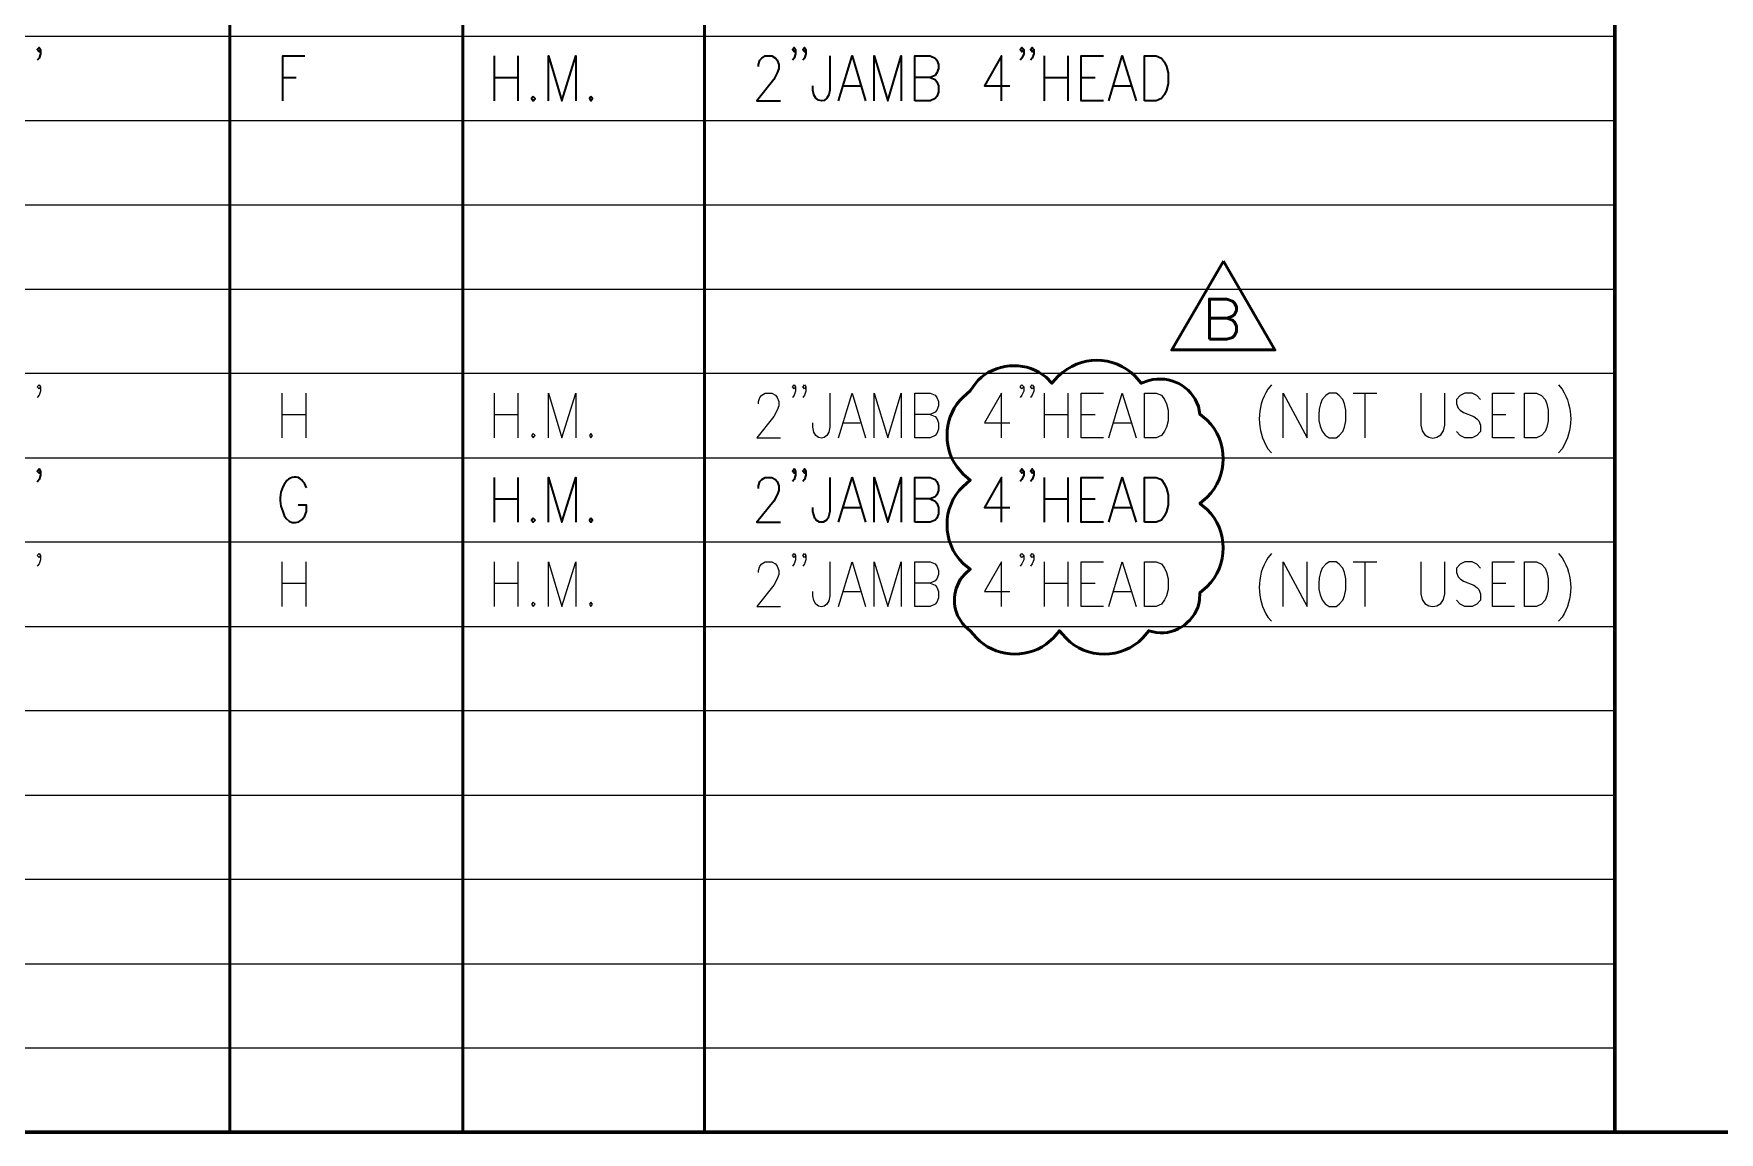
# Model space of a CAD drawing. Header units: inches. Extents: x 5 to 516, y -193 to 129.
# Drawn here: x 245.78 to 259.95, y -99.07 to -89.84 of the extents above; entities that cross this region are included whole.
import ezdxf

# ---------------------------------------------------------------- set-up
doc = ezdxf.new("R2010")
doc.units = ezdxf.units.IN
doc.header["$MEASUREMENT"] = 0
doc.layers.add('PDF3_Geometry', color=7, linetype='Continuous')

msp = doc.modelspace()

# ---------------------------------------------------------------- linework, layer by layer
at = {"layer": 'PDF3_Geometry', "lineweight": 60}
for points in [[(259.0686857, -77.8671928), (259.0686857, -99.0725)], [(282.7805003, -99.0724983), (233.3803336, -99.0724983)]]:
    msp.add_lwpolyline(points, dxfattribs=at)
at = {"layer": 'PDF3_Geometry', "lineweight": 50}
for points in [[(249.3893068, -79.2404364), (249.3893068, -99.0724983)], [(247.4327672, -79.9470596), (247.4327672, -99.0725)], [(251.4191788, -79.9470596), (251.4191788, -99.0725)], [(255.6622404, -92.409592), (255.6622404, -92.0729469), (255.8088977, -92.0729469), (255.8555613, -92.0896125), (255.8722269, -92.1062781), (255.8888925, -92.1362762), (255.8888925, -92.1696074), (255.8722269, -92.2029386), (255.8555613, -92.216271), (255.8088977, -92.2329366), (255.6622404, -92.2329366)], [(255.8088951, -92.2329371), (255.8555588, -92.2496026), (255.8722244, -92.2662682), (255.88889, -92.2995994), (255.88889, -92.3462631), (255.8722244, -92.3795943), (255.8555588, -92.3962599), (255.8088951, -92.4095924), (255.6622378, -92.4095924)], [(254.3923188, -92.7195741), (254.3389889, -92.7795704), (254.2889921, -92.7295735), (254.228996, -92.686243)], [(255.1522701, -92.7562384), (255.0889408, -92.7795704), (255.038944, -92.7195741)], [(253.6956968, -92.7829034), (253.6523663, -92.8428996), (253.5923701, -92.8962295)], [(255.6422387, -93.0895504), (255.5822425, -93.0395537), (255.5689101, -92.9762242)], [(253.5390402, -93.4795254), (253.5923701, -93.5428546), (253.6523663, -93.5928515), (253.5923701, -93.6461814)], [(255.6422387, -93.8395023), (255.5822425, -93.7895055), (255.6422387, -93.7361757)], [(253.5923701, -94.2928066), (253.6523663, -94.3428034), (253.6057026, -94.3828008), (253.5690383, -94.4294645)], [(255.5789094, -94.6027867), (255.5822425, -94.5394575), (255.6422387, -94.4861276)], [(253.6057026, -94.8194395), (253.6523663, -94.8594369), (253.7056962, -94.9194331)], [(254.2889921, -94.972763), (254.3523214, -94.9194331), (254.4023182, -94.8594369), (254.4556481, -94.9194331)], [(255.1022733, -94.9194331), (255.1522701, -94.8594369), (255.2155994, -94.8727694)]]:
    msp.add_lwpolyline(points, dxfattribs=at)
at = {"layer": 'PDF3_Geometry', "lineweight": 15}
for points in [[(233.3803302, -89.8630905), (259.068684, -89.8630905)], [(233.3803302, -90.5730432), (259.068684, -90.5730432)], [(233.3803302, -91.2796663), (259.068684, -91.2796663)], [(233.3803302, -91.989619), (259.068684, -91.989619)], [(233.3803302, -92.6962422), (259.068684, -92.6962422)], [(245.8428694, -92.809567), (245.8295369, -92.8262326), (245.8128713, -92.809567), (245.8295369, -92.7929014), (245.8428694, -92.809567), (245.8428694, -92.8462313), (245.8295369, -92.8795625), (245.8128713, -92.8995612)], [(247.8694051, -92.8628982), (247.8694051, -93.2395407)], [(248.0693909, -92.8628982), (248.0693909, -93.2395407)], [(249.6526227, -92.8628982), (249.6526227, -93.2395407)], [(249.8526119, -92.8628982), (249.8526119, -93.2395407)], [(250.1092619, -93.2395389), (250.1092619, -92.8628964), (250.2225879, -93.2395389), (250.3392471, -92.8628964), (250.3392471, -93.2395389)], [(251.8724816, -92.9528921), (251.8724816, -92.9328934), (251.8858141, -92.8995622), (251.9024797, -92.8795635), (251.9291446, -92.8628979), (251.9858077, -92.8628979), (252.0158058, -92.8795635), (252.0291382, -92.8995622), (252.0458038, -92.9328934), (252.0458038, -92.9695577), (252.0291382, -93.006222), (252.0024733, -93.0595519), (251.8591491, -93.2395404), (252.0591363, -93.2395404)], [(252.1857957, -92.809567), (252.1724632, -92.8262326), (252.1591307, -92.809567), (252.1724632, -92.7929014), (252.1857957, -92.809567), (252.1857957, -92.8462313), (252.1724632, -92.8795625), (252.1591307, -92.8995612)], [(252.2724566, -92.809567), (252.2591242, -92.8262326), (252.2457917, -92.809567), (252.2591242, -92.7929014), (252.2724566, -92.809567), (252.2724566, -92.8462313), (252.2591242, -92.8795625), (252.2457917, -92.8995612)], [(252.4724425, -92.8628982), (252.4724425, -93.1495464)], [(252.5457715, -93.2395389), (252.6590976, -92.8628964), (252.7724236, -93.2395389)], [(252.8457536, -93.2395389), (252.8457536, -92.8628964), (252.9590797, -93.2395389), (253.0724058, -92.8628964), (253.0724058, -93.2395389)], [(253.1857316, -93.2395389), (253.1857316, -92.8628964), (253.3157232, -92.8628964), (253.3590538, -92.879562), (253.3723863, -92.8995607), (253.3857187, -92.9328919), (253.3857187, -92.9695562), (253.3723863, -93.0062205), (253.3590538, -93.0228861), (253.3157232, -93.0428849), (253.1857316, -93.0428849)], [(253.9156822, -93.2395407), (253.9156822, -92.8628982), (253.772358, -93.1128821), (253.9856777, -93.1128821)], [(254.1023395, -92.809567), (254.0856739, -92.8262326), (254.0723414, -92.809567), (254.0856739, -92.7929014), (254.1023395, -92.809567), (254.1023395, -92.8462313), (254.0856739, -92.8795625), (254.0723414, -92.8995612)], [(254.1856675, -92.809567), (254.172335, -92.8262326), (254.1590025, -92.809567), (254.172335, -92.7929014), (254.1856675, -92.809567), (254.1856675, -92.8462313), (254.172335, -92.8795625), (254.1590025, -92.8995612)], [(254.2723284, -92.8628982), (254.2723284, -93.2395407)], [(254.4723143, -92.8628982), (254.4723143, -93.2395407)], [(254.7722972, -93.2395389), (254.5856425, -93.2395389), (254.5856425, -92.8628964), (254.7722972, -92.8628964)], [(254.8156252, -93.2395389), (254.9289512, -92.8628964), (255.0456104, -93.2395389)], [(256.1822063, -92.7929021), (256.1522082, -92.8295664)], [(256.2821992, -93.2395389), (256.2821992, -92.8628964), (256.4821863, -93.2395389), (256.4821863, -92.8628964)], [(256.6688423, -93.2395407), (256.7255053, -93.2395407), (256.7521703, -93.219542), (256.7821683, -93.1862108), (256.7955008, -93.1495464), (256.8088333, -93.0962165), (256.8088333, -93.0062223), (256.7955008, -92.9528924), (256.7821683, -92.9162281), (256.7521703, -92.8828969), (256.7255053, -92.8628982), (256.6688423, -92.8628982), (256.6388442, -92.8828969), (256.6088461, -92.9162281)], [(256.8688281, -92.8628982), (257.0688153, -92.8628982)], [(256.968821, -92.8628982), (256.968821, -93.2395407)], [(257.4387921, -92.8628982), (257.4387921, -93.1328808)], [(257.6387793, -93.1328808), (257.6387793, -92.8628982)], [(257.93876, -92.9162259), (257.9087619, -92.8828947), (257.8687645, -92.862896), (257.8087684, -92.862896), (257.7687709, -92.8828947), (257.7387728, -92.9162259), (257.7387728, -92.9528902), (257.7521053, -92.9895545), (257.7687709, -93.0062201), (257.7954359, -93.0262188), (257.882097, -93.05955), (257.9087619, -93.0795488), (257.9254275, -93.0962144), (257.93876, -93.1328787), (257.93876, -93.1862086), (257.9087619, -93.2195398), (257.8687645, -93.2395385), (257.8087684, -93.2395385), (257.7687709, -93.2195398), (257.7387728, -93.1862086)], [(258.2254076, -93.2395389), (258.0387529, -93.2395389), (258.0387529, -92.8628964), (258.2254076, -92.8628964)], [(258.595385, -92.7929021), (258.6253831, -92.8295664)], [(247.8694051, -93.0428861), (248.0693922, -93.0428861)], [(249.6526227, -93.0428861), (249.8526099, -93.0428861)], [(252.3291183, -93.1495464), (252.3291183, -93.1128821)], [(252.5857707, -93.1128821), (252.7290949, -93.1128821)], [(253.3157213, -93.0428861), (253.3590519, -93.0595517), (253.3723844, -93.0762173), (253.3857168, -93.1128816), (253.3857168, -93.1662115), (253.3723844, -93.2028758), (253.3590519, -93.2195414), (253.3157213, -93.2395401), (253.1857297, -93.2395401)], [(254.2723284, -93.0428861), (254.4723156, -93.0428861)], [(254.5856425, -93.0428861), (254.7023017, -93.0428861)], [(254.8589573, -93.1128821), (255.0022815, -93.1128821)], [(258.0387529, -93.0428861), (258.152079, -93.0428861)], [(233.3803302, -93.4061949), (259.068684, -93.4061949)], [(256.1522082, -93.3295344), (256.1822063, -93.3628656)], [(258.6253831, -93.3295344), (258.595385, -93.3628656)], [(233.3803302, -94.112818), (259.068684, -94.112818)], [(245.8428694, -94.2261429), (245.8295369, -94.2428085), (245.8128713, -94.2261429), (245.8295369, -94.2094773), (245.8428694, -94.2261429), (245.8428694, -94.2628072), (245.8295369, -94.2961384), (245.8128713, -94.3161371)], [(247.8694051, -94.279474), (247.8694051, -94.6561165)], [(248.0693909, -94.279474), (248.0693909, -94.6561165)], [(249.6526227, -94.279474), (249.6526227, -94.6561165)], [(249.8526119, -94.279474), (249.8526119, -94.6561165)], [(250.1092619, -94.6561148), (250.1092619, -94.2794722), (250.2225879, -94.6561148), (250.3392471, -94.2794722), (250.3392471, -94.6561148)], [(251.8724816, -94.369468), (251.8724816, -94.3528024), (251.8858141, -94.316138), (251.9024797, -94.2961393), (251.9291446, -94.2794737), (251.9858077, -94.2794737), (252.0158058, -94.2961393), (252.0291382, -94.316138), (252.0458038, -94.3528024), (252.0458038, -94.3861336), (252.0291382, -94.4227979), (252.0024733, -94.4761278), (251.8591491, -94.6561162), (252.0591363, -94.6561162)], [(252.1857957, -94.2261429), (252.1724632, -94.2428085), (252.1591307, -94.2261429), (252.1724632, -94.2094773), (252.1857957, -94.2261429), (252.1857957, -94.2628072), (252.1724632, -94.2961384), (252.1591307, -94.3161371)], [(252.2724566, -94.2261429), (252.2591242, -94.2428085), (252.2457917, -94.2261429), (252.2591242, -94.2094773), (252.2724566, -94.2261429), (252.2724566, -94.2628072), (252.2591242, -94.2961384), (252.2457917, -94.3161371)], [(252.4724425, -94.279474), (252.4724425, -94.5661223)], [(252.5457715, -94.6561148), (252.6590976, -94.2794722), (252.7724236, -94.6561148)], [(252.8457536, -94.6561148), (252.8457536, -94.2794722), (252.9590797, -94.6561148), (253.0724058, -94.2794722), (253.0724058, -94.6561148)], [(253.1857316, -94.6561148), (253.1857316, -94.2794722), (253.3157232, -94.2794722), (253.3590538, -94.2961378), (253.3723863, -94.3161366), (253.3857187, -94.3528009), (253.3857187, -94.3861321), (253.3723863, -94.4227964), (253.3590538, -94.439462), (253.3157232, -94.4594607), (253.1857316, -94.4594607)], [(253.9156822, -94.6561165), (253.9156822, -94.279474), (253.772358, -94.529458), (253.9856777, -94.529458)], [(254.1023395, -94.2261429), (254.0856739, -94.2428085), (254.0723414, -94.2261429), (254.0856739, -94.2094773), (254.1023395, -94.2261429), (254.1023395, -94.2628072), (254.0856739, -94.2961384), (254.0723414, -94.3161371)], [(254.1856675, -94.2261429), (254.172335, -94.2428085), (254.1590025, -94.2261429), (254.172335, -94.2094773), (254.1856675, -94.2261429), (254.1856675, -94.2628072), (254.172335, -94.2961384), (254.1590025, -94.3161371)], [(254.2723284, -94.279474), (254.2723284, -94.6561165)], [(254.4723143, -94.279474), (254.4723143, -94.6561165)], [(254.7722972, -94.6561148), (254.5856425, -94.6561148), (254.5856425, -94.2794722), (254.7722972, -94.2794722)], [(254.8156252, -94.6561148), (254.9289512, -94.2794722), (255.0456104, -94.6561148)], [(256.1822063, -94.2094779), (256.1522082, -94.2461423)], [(256.2821992, -94.6561148), (256.2821992, -94.2794722), (256.4821863, -94.6561148), (256.4821863, -94.2794722)], [(256.6688423, -94.6561165), (256.7255053, -94.6561165), (256.7521703, -94.6361178), (256.7821683, -94.6027866), (256.7955008, -94.5661223), (256.8088333, -94.5127924), (256.8088333, -94.4227981), (256.7955008, -94.3694682), (256.7821683, -94.3328039), (256.7521703, -94.2994727), (256.7255053, -94.279474), (256.6688423, -94.279474), (256.6388442, -94.2994727), (256.6088461, -94.3328039)], [(256.8688281, -94.279474), (257.0688153, -94.279474)], [(256.968821, -94.279474), (256.968821, -94.6561165)], [(257.4387921, -94.279474), (257.4387921, -94.5494567)], [(257.6387793, -94.5494567), (257.6387793, -94.279474)], [(257.93876, -94.3328017), (257.9087619, -94.2994705), (257.8687645, -94.2794718), (257.8087684, -94.2794718), (257.7687709, -94.2994705), (257.7387728, -94.3328017), (257.7387728, -94.3694661), (257.7521053, -94.4061304), (257.7687709, -94.422796), (257.7954359, -94.4427947), (257.882097, -94.4761259), (257.9087619, -94.4961246), (257.9254275, -94.5127902), (257.93876, -94.5494545), (257.93876, -94.6027844), (257.9087619, -94.6361156), (257.8687645, -94.6561143), (257.8087684, -94.6561143), (257.7687709, -94.6361156), (257.7387728, -94.6027844)], [(258.2254076, -94.6561148), (258.0387529, -94.6561148), (258.0387529, -94.2794722), (258.2254076, -94.2794722)], [(258.595385, -94.2094779), (258.6253831, -94.2461423)], [(247.8694051, -94.4594619), (248.0693922, -94.4594619)], [(249.6526227, -94.4594619), (249.8526099, -94.4594619)], [(252.3291183, -94.5661223), (252.3291183, -94.529458)], [(252.5857707, -94.529458), (252.7290949, -94.529458)], [(253.3157213, -94.4594619), (253.3590519, -94.4761275), (253.3723844, -94.4927931), (253.3857168, -94.5294574), (253.3857168, -94.5827873), (253.3723844, -94.6194517), (253.3590519, -94.6361173), (253.3157213, -94.656116), (253.1857297, -94.656116)], [(254.2723284, -94.4594619), (254.4723156, -94.4594619)], [(254.5856425, -94.4594619), (254.7023017, -94.4594619)], [(254.8589573, -94.529458), (255.0022815, -94.529458)], [(258.0387529, -94.4594619), (258.152079, -94.4594619)], [(233.3803302, -94.8227707), (259.068684, -94.8227707)], [(256.1522082, -94.7461102), (256.1822063, -94.7794414)], [(258.6253831, -94.7461102), (258.595385, -94.7794414)], [(233.3803302, -95.5293939), (259.068684, -95.5293939)], [(233.3803302, -96.2393466), (259.068684, -96.2393466)], [(233.3803302, -96.9459697), (259.068684, -96.9459697)], [(233.3803302, -97.6559224), (259.068684, -97.6559224)], [(233.3803302, -98.3625455), (259.068684, -98.3625455)]]:
    msp.add_lwpolyline(points, dxfattribs=at)
at = {"layer": 'PDF3_Geometry', "lineweight": 35}
for points in [[(245.8428694, -89.9764153), (245.8295369, -89.996414), (245.8128713, -89.9764153), (245.8295369, -89.9597497), (245.8428694, -89.9764153), (245.8428694, -90.0130796), (245.8295369, -90.049744), (245.8128713, -90.0664096)], [(247.876071, -90.4063872), (247.876071, -90.0297447), (248.0627257, -90.0297447)], [(249.6526227, -90.0297465), (249.6526227, -90.406389)], [(249.8526119, -90.0297465), (249.8526119, -90.406389)], [(250.1092619, -90.4063872), (250.1092619, -90.0297447), (250.2225879, -90.4063872), (250.3392471, -90.0297447), (250.3392471, -90.4063872)], [(251.8724816, -90.1197404), (251.8724816, -90.1030748), (251.8858141, -90.0664105), (251.9024797, -90.0497449), (251.9291446, -90.0297462), (251.9858077, -90.0297462), (252.0158058, -90.0497449), (252.0291382, -90.0664105), (252.0458038, -90.1030748), (252.0458038, -90.136406), (252.0291382, -90.1730703), (252.0024733, -90.2264003), (251.8591491, -90.4063887), (252.0591363, -90.4063887)], [(252.1857957, -89.9764153), (252.1724632, -89.996414), (252.1591307, -89.9764153), (252.1724632, -89.9597497), (252.1857957, -89.9764153), (252.1857957, -90.0130796), (252.1724632, -90.049744), (252.1591307, -90.0664096)], [(252.2724566, -89.9764153), (252.2591242, -89.996414), (252.2457917, -89.9764153), (252.2591242, -89.9597497), (252.2724566, -89.9764153), (252.2724566, -90.0130796), (252.2591242, -90.049744), (252.2457917, -90.0664096)], [(252.4724425, -90.0297465), (252.4724425, -90.3163948)], [(252.5457715, -90.4063872), (252.6590976, -90.0297447), (252.7724236, -90.4063872)], [(252.8457536, -90.4063872), (252.8457536, -90.0297447), (252.9590797, -90.4063872), (253.0724058, -90.0297447), (253.0724058, -90.4063872)], [(253.1857316, -90.4063872), (253.1857316, -90.0297447), (253.3157232, -90.0297447), (253.3590538, -90.0497434), (253.3723863, -90.066409), (253.3857187, -90.1030733), (253.3857187, -90.1364045), (253.3723863, -90.1730688), (253.3590538, -90.1930676), (253.3157232, -90.2097332), (253.1857316, -90.2097332)], [(253.9156822, -90.406389), (253.9156822, -90.0297465), (253.772358, -90.2797304), (253.9856777, -90.2797304)], [(254.1023395, -89.9764153), (254.0856739, -89.996414), (254.0723414, -89.9764153), (254.0856739, -89.9597497), (254.1023395, -89.9764153), (254.1023395, -90.0130796), (254.0856739, -90.049744), (254.0723414, -90.0664096)], [(254.1856675, -89.9764153), (254.172335, -89.996414), (254.1590025, -89.9764153), (254.172335, -89.9597497), (254.1856675, -89.9764153), (254.1856675, -90.0130796), (254.172335, -90.049744), (254.1590025, -90.0664096)], [(254.2723284, -90.0297465), (254.2723284, -90.406389)], [(254.4723143, -90.0297465), (254.4723143, -90.406389)], [(254.7722972, -90.4063872), (254.5856425, -90.4063872), (254.5856425, -90.0297447), (254.7722972, -90.0297447)], [(254.8156252, -90.4063872), (254.9289512, -90.0297447), (255.0456104, -90.4063872)], [(247.876071, -90.2097344), (247.9893971, -90.2097344)], [(249.6526227, -90.2097344), (249.8526099, -90.2097344)], [(252.3291183, -90.3163948), (252.3291183, -90.2797304)], [(252.5857707, -90.2797304), (252.7290949, -90.2797304)], [(253.3157213, -90.2097344), (253.3590519, -90.2264), (253.3723844, -90.2463987), (253.3857168, -90.2797299), (253.3857168, -90.3330598), (253.3723844, -90.3697241), (253.3590519, -90.3863897), (253.3157213, -90.4063884), (253.1857297, -90.4063884)], [(254.2723284, -90.2097344), (254.4723156, -90.2097344)], [(254.5856425, -90.2097344), (254.7023017, -90.2097344)], [(254.8589573, -90.2797304), (255.0022815, -90.2797304)], [(245.8428694, -93.5195231), (245.8295369, -93.5361887), (245.8128713, -93.5195231), (245.8295369, -93.4995244), (245.8428694, -93.5195231), (245.8428694, -93.5528543), (245.8295369, -93.5895186), (245.8128713, -93.6095174)], [(249.6526227, -93.5728509), (249.6526227, -93.9461603)], [(249.8526119, -93.5728509), (249.8526119, -93.9461603)], [(250.1092619, -93.946162), (250.1092619, -93.5728526), (250.2225879, -93.946162), (250.3392471, -93.5728526), (250.3392471, -93.946162)], [(251.8724816, -93.6628482), (251.8724816, -93.6428495), (251.8858141, -93.6061852), (251.9024797, -93.5895196), (251.9291446, -93.572854), (251.9858077, -93.572854), (252.0158058, -93.5895196), (252.0291382, -93.6061852), (252.0458038, -93.6428495), (252.0458038, -93.6795138), (252.0291382, -93.7161781), (252.0024733, -93.769508), (251.8591491, -93.9461634), (252.0591363, -93.9461634)], [(252.1857957, -93.5195231), (252.1724632, -93.5361887), (252.1591307, -93.5195231), (252.1724632, -93.4995244), (252.1857957, -93.5195231), (252.1857957, -93.5528543), (252.1724632, -93.5895186), (252.1591307, -93.6061842)], [(252.2724566, -93.5195231), (252.2591242, -93.5361887), (252.2457917, -93.5195231), (252.2591242, -93.4995244), (252.2724566, -93.5195231), (252.2724566, -93.5528543), (252.2591242, -93.5895186), (252.2457917, -93.6061842)], [(252.4724425, -93.5728509), (252.4724425, -93.856166), (252.45911, -93.9128291), (252.4457775, -93.9294947), (252.4157794, -93.9461603), (252.3857814, -93.9461603), (252.3591164, -93.9294947), (252.3457839, -93.9128291), (252.3291183, -93.856166), (252.3291183, -93.8228348)], [(252.5457715, -93.946162), (252.6590976, -93.5728526), (252.7724236, -93.946162)], [(252.8457536, -93.946162), (252.8457536, -93.5728526), (252.9590797, -93.946162), (253.0724058, -93.5728526), (253.0724058, -93.946162)], [(253.1857316, -93.946162), (253.1857316, -93.5728526), (253.3157232, -93.5728526), (253.3590538, -93.5895182), (253.3723863, -93.6061838), (253.3857187, -93.6428481), (253.3857187, -93.6795125), (253.3723863, -93.7161768), (253.3590538, -93.7328424), (253.3157232, -93.749508), (253.1857316, -93.749508)], [(253.9156822, -93.9461603), (253.9156822, -93.5728509), (253.772358, -93.8228348), (253.9856777, -93.8228348)], [(254.1023395, -93.5195231), (254.0856739, -93.5361887), (254.0723414, -93.5195231), (254.0856739, -93.4995244), (254.1023395, -93.5195231), (254.1023395, -93.5528543), (254.0856739, -93.5895186), (254.0723414, -93.6061842)], [(254.1856675, -93.5195231), (254.172335, -93.5361887), (254.1590025, -93.5195231), (254.172335, -93.4995244), (254.1856675, -93.5195231), (254.1856675, -93.5528543), (254.172335, -93.5895186), (254.1590025, -93.6061842)], [(254.2723284, -93.5728509), (254.2723284, -93.9461603)], [(254.4723143, -93.5728509), (254.4723143, -93.9461603)], [(254.7722972, -93.946162), (254.5856425, -93.946162), (254.5856425, -93.5728526), (254.7722972, -93.5728526)], [(254.8156252, -93.946162), (254.9289512, -93.5728526), (255.0456104, -93.946162)], [(248.0627244, -93.8928302), (248.0760569, -93.8561659), (248.0760569, -93.802836), (248.0060613, -93.802836)], [(249.6526227, -93.7495058), (249.8526099, -93.7495058)], [(252.5857707, -93.8228348), (252.7290949, -93.8228348)], [(253.3157213, -93.7495058), (253.3590519, -93.7695045), (253.3723844, -93.7861701), (253.3857168, -93.8228344), (253.3857168, -93.8761644), (253.3723844, -93.9128287), (253.3590519, -93.9294943), (253.3157213, -93.9461599), (253.1857297, -93.9461599)], [(254.2723284, -93.7495058), (254.4723156, -93.7495058)], [(254.5856425, -93.7495058), (254.7023017, -93.7495058)], [(254.8589573, -93.8228348), (255.0022815, -93.8228348)]]:
    msp.add_lwpolyline(points, dxfattribs=at)
for points in [[(255.1156073, -90.4063872), (255.1156073, -90.0297447), (255.2156009, -90.0297447), (255.2589314, -90.0497434), (255.2855964, -90.0830746), (255.302262, -90.1197389), (255.3155945, -90.1730688), (255.3155945, -90.2630631), (255.302262, -90.316393), (255.2855964, -90.3530573), (255.2589314, -90.3863885), (255.2156009, -90.4063872)], [(249.9792687, -90.3697244), (249.9659362, -90.38639), (249.9792687, -90.4063887), (249.9959343, -90.38639)], [(250.4659047, -90.3697244), (250.4525722, -90.38639), (250.4659047, -90.4063887), (250.4792372, -90.38639)], [(255.1156073, -93.946162), (255.1156073, -93.5728526), (255.2156009, -93.5728526), (255.2589314, -93.5895182), (255.2855964, -93.6261825), (255.302262, -93.6628469), (255.3155945, -93.7161768), (255.3155945, -93.8028379), (255.302262, -93.8561678), (255.2855964, -93.8928321), (255.2589314, -93.9294964), (255.2156009, -93.946162)], [(249.9792687, -93.9128322), (249.9659362, -93.9294978), (249.9792687, -93.9461634), (249.9959343, -93.9294978)], [(250.4659047, -93.9128322), (250.4525722, -93.9294978), (250.4659047, -93.9461634), (250.4792372, -93.9294978)]]:
    msp.add_lwpolyline(points, close=True, dxfattribs=at)
at = {"layer": 'PDF3_Geometry', "lineweight": 50}
msp.add_lwpolyline([(255.7788982, -91.7529704), (256.2122038, -92.4995892), (255.3455927, -92.4995892)], close=True, dxfattribs=at)
at = {"layer": 'PDF3_Geometry', "lineweight": 15}
for points in [[(255.1156073, -93.2395389), (255.1156073, -92.8628964), (255.2156009, -92.8628964), (255.2589314, -92.879562), (255.2855964, -92.9162263), (255.302262, -92.9528906), (255.3155945, -93.0062205), (255.3155945, -93.0962148), (255.302262, -93.1495447), (255.2855964, -93.1828759), (255.2589314, -93.2195402), (255.2156009, -93.2395389)], [(258.3087348, -93.2395389), (258.3087348, -92.8628964), (258.4087284, -92.8628964), (258.452059, -92.8828951), (258.482057, -92.9162263), (258.4953895, -92.9528906), (258.508722, -93.0062205), (258.508722, -93.0962148), (258.4953895, -93.1495447), (258.482057, -93.186209), (258.452059, -93.2195402), (258.4087284, -93.2395389)], [(249.9792687, -93.2028761), (249.9659362, -93.2195417), (249.9792687, -93.2395404), (249.9959343, -93.2195417)], [(250.4659047, -93.2028761), (250.4525722, -93.2195417), (250.4659047, -93.2395404), (250.4792372, -93.2195417)], [(255.1156073, -94.6561148), (255.1156073, -94.2794722), (255.2156009, -94.2794722), (255.2589314, -94.2961378), (255.2855964, -94.3328021), (255.302262, -94.3694665), (255.3155945, -94.4227964), (255.3155945, -94.5127906), (255.302262, -94.5661205), (255.2855964, -94.5994517), (255.2589314, -94.636116), (255.2156009, -94.6561148)], [(258.3087348, -94.6561148), (258.3087348, -94.2794722), (258.4087284, -94.2794722), (258.452059, -94.299471), (258.482057, -94.3328021), (258.4953895, -94.3694665), (258.508722, -94.4227964), (258.508722, -94.5127906), (258.4953895, -94.5661205), (258.482057, -94.6027848), (258.452059, -94.636116), (258.4087284, -94.6561148)], [(249.9792687, -94.6194519), (249.9659362, -94.6361175), (249.9792687, -94.6561162), (249.9959343, -94.6361175)], [(250.4659047, -94.6194519), (250.4525722, -94.6361175), (250.4659047, -94.6561162), (250.4792372, -94.6361175)]]:
    msp.add_lwpolyline(points, close=True, dxfattribs=at)
at = {"layer": 'PDF3_Geometry', "lineweight": 35}
msp.add_ellipse((247.9712854, -93.7458224), major_axis=(0.01104, 0.1781011), ratio=0.6506204589, start_param=5.2581753491, end_param=8.5618322822, dxfattribs=at)
for points in [[(252.4724425, -90.3163948), (252.4608321, -90.4404424), (252.3451173, -90.437387), (252.3291183, -90.3163948)], [(247.8760697, -93.8561659), (247.8978461, -93.9540485), (248.0066724, -93.9922127), (248.0627244, -93.8928302)]]:
    msp.add_open_spline(points, degree=3, dxfattribs=at)
at = {"layer": 'PDF3_Geometry', "lineweight": 50}
for points in [[(254.228996, -92.686243), (254.0593957, -92.5878604), (253.8174113, -92.6260802), (253.6956968, -92.7829034)], [(255.038944, -92.7195741), (254.8530671, -92.5406966), (254.5781958, -92.5407524), (254.3923188, -92.7195741)], [(255.5689101, -92.9762242), (255.5096916, -92.799069), (255.3307031, -92.7107413), (255.1522701, -92.7562384)], [(253.5923701, -92.8962295), (253.4339914, -93.0416091), (253.4132149, -93.3073142), (253.5390402, -93.4795254)], [(255.6422387, -93.7361757), (255.8231715, -93.5671309), (255.8216161, -93.2609283), (255.6422387, -93.0895504)], [(253.5923701, -93.6461814), (253.4114928, -93.8151706), (253.4129927, -94.1214287), (253.5923701, -94.2928066)], [(255.6422387, -94.4861276), (255.8231715, -94.3170828), (255.8216161, -94.0108802), (255.6422387, -93.8395023)], [(253.5690383, -94.4294645), (253.4925431, -94.5546232), (253.5051535, -94.7118353), (253.6057026, -94.8194395)], [(255.2155994, -94.8727694), (255.3836442, -94.9002121), (255.554522, -94.770276), (255.5789094, -94.6027867)], [(253.7056962, -94.9194331), (253.8510758, -95.0778118), (254.1167254, -95.0985883), (254.2889921, -94.972763)], [(254.4556481, -94.9194331), (254.6246928, -95.1003659), (254.9308954, -95.0988105), (255.1022733, -94.9194331)]]:
    msp.add_open_spline(points, degree=3, dxfattribs=at)
at = {"layer": 'PDF3_Geometry', "lineweight": 15}
for points in [[(256.1522082, -92.8295664), (256.0552699, -92.9857231), (256.0571032, -93.1729888), (256.1522082, -93.3295344)], [(258.6253831, -92.8295664), (258.7223213, -92.9857231), (258.7204881, -93.1729888), (258.6253831, -93.3295344)], [(256.6088461, -92.9162281), (256.5642379, -93.0060001), (256.5616269, -93.1915993), (256.6688423, -93.2395407)], [(252.4724425, -93.1495464), (252.4608877, -93.273594), (252.3451173, -93.2705387), (252.3291183, -93.1495464)], [(257.4387921, -93.1328808), (257.448847, -93.2755384), (257.6287243, -93.2755384), (257.6387793, -93.1328808)], [(256.1522082, -94.2461423), (256.0552699, -94.4022989), (256.0571032, -94.5895647), (256.1522082, -94.7461102)], [(258.6253831, -94.2461423), (258.7223213, -94.4022989), (258.7204881, -94.5895647), (258.6253831, -94.7461102)], [(256.6088461, -94.3328039), (256.5642379, -94.4225759), (256.5616269, -94.6081751), (256.6688423, -94.6561165)], [(252.4724425, -94.5661223), (252.4608877, -94.6901699), (252.3451173, -94.6871145), (252.3291183, -94.5661223)], [(257.4387921, -94.5494567), (257.448847, -94.6921142), (257.6287243, -94.6921142), (257.6387793, -94.5494567)]]:
    msp.add_open_spline(points, degree=3, dxfattribs=at)

doc.saveas('drawing.dxf')
